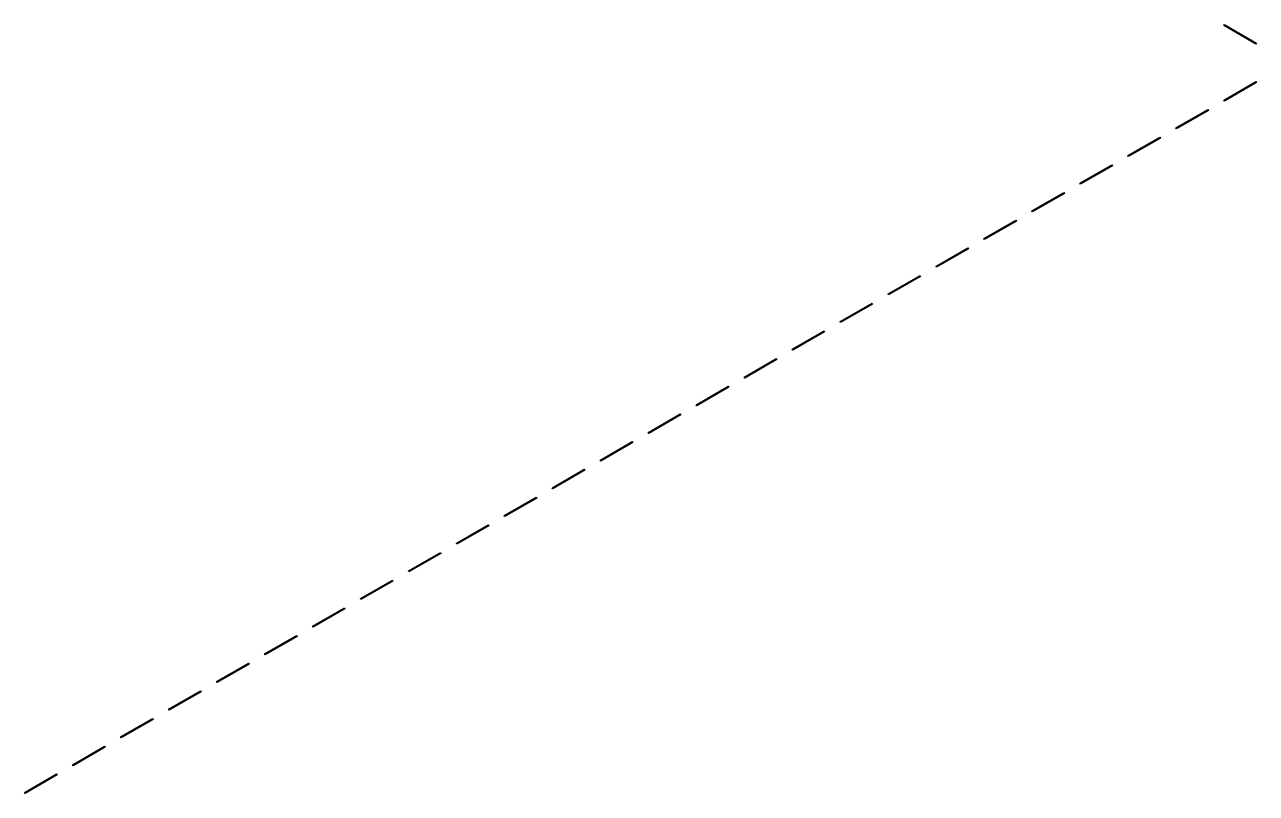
# Model space of a CAD drawing. Header units: millimetres. Extents: x -104 to 108, y -148 to 121.
# Drawn here: x -92.7 to 0, y -81.8 to -23.9 of the extents above; entities that cross this region are included whole.
import ezdxf

# ---------------------------------------------------------------- set-up
doc = ezdxf.new("R2010")
doc.units = ezdxf.units.MM
doc.header["$MEASUREMENT"] = 0
doc.layers.add('Capa 1', color=7, linetype='Continuous')

msp = doc.modelspace()

# ---------------------------------------------------------------- linework, layer by layer
at = {"layer": 'Capa 1', "color": 252}
for points in [[(-2.4493, -23.986), (-2.4493, -23.986), (-0.0434, -25.3749), (-0.0434, -25.3749), (-0.0434, -25.3749), (-0.0434, -25.3749), (0, -25.2998), (0, -25.2998), (0, -25.2998), (0, -25.2998), (-2.4059, -23.9109), (-2.4059, -23.9109), (-2.4059, -23.9109), (-2.4059, -23.9109), (-2.4493, -23.986), (-2.4493, -23.986)], [(-2.4059, -29.6654), (-2.4059, -29.6654), (0, -28.2762), (0, -28.2762), (0, -28.2762), (0, -28.2762), (-0.0434, -28.201), (-0.0434, -28.201), (-0.0434, -28.201), (-0.0434, -28.201), (-2.4493, -29.5902), (-2.4493, -29.5902), (-2.4493, -29.5902), (-2.4493, -29.5902), (-2.4059, -29.6654), (-2.4059, -29.6654)], [(-6.0148, -31.7489), (-6.0148, -31.7489), (-3.6089, -30.36), (-3.6089, -30.36), (-3.6089, -30.36), (-3.6089, -30.36), (-3.6523, -30.2848), (-3.6523, -30.2848), (-3.6523, -30.2848), (-3.6523, -30.2848), (-6.0582, -31.6738), (-6.0582, -31.6738), (-6.0582, -31.6738), (-6.0582, -31.6738), (-6.0148, -31.7489), (-6.0148, -31.7489)], [(-9.6241, -33.8328), (-9.6241, -33.8328), (-7.2182, -32.4435), (-7.2182, -32.4435), (-7.2182, -32.4435), (-7.2182, -32.4435), (-7.2616, -32.3683), (-7.2616, -32.3683), (-7.2616, -32.3683), (-7.2616, -32.3683), (-9.6675, -33.7576), (-9.6675, -33.7576), (-9.6675, -33.7576), (-9.6675, -33.7576), (-9.6241, -33.8328), (-9.6241, -33.8328)], [(-13.233, -35.9163), (-13.233, -35.9163), (-10.8271, -34.5273), (-10.8271, -34.5273), (-10.8271, -34.5273), (-10.8271, -34.5273), (-10.8705, -34.4522), (-10.8705, -34.4522), (-10.8705, -34.4522), (-10.8705, -34.4522), (-13.2764, -35.8411), (-13.2764, -35.8411), (-13.2764, -35.8411), (-13.2764, -35.8411), (-13.233, -35.9163), (-13.233, -35.9163)], [(-16.8419, -37.9998), (-16.8419, -37.9998), (-14.436, -36.6109), (-14.436, -36.6109), (-14.436, -36.6109), (-14.436, -36.6109), (-14.4794, -36.5357), (-14.4794, -36.5357), (-14.4794, -36.5357), (-14.4794, -36.5357), (-16.8853, -37.9246), (-16.8853, -37.9246), (-16.8853, -37.9246), (-16.8853, -37.9246), (-16.8419, -37.9998), (-16.8419, -37.9998)], [(-20.4512, -40.0836), (-20.4512, -40.0836), (-18.0453, -38.6944), (-18.0453, -38.6944), (-18.0453, -38.6944), (-18.0453, -38.6944), (-18.0887, -38.6192), (-18.0887, -38.6192), (-18.0887, -38.6192), (-18.0887, -38.6192), (-20.4946, -40.0085), (-20.4946, -40.0085), (-20.4946, -40.0085), (-20.4946, -40.0085), (-20.4512, -40.0836), (-20.4512, -40.0836)], [(-24.0602, -42.1672), (-24.0602, -42.1672), (-21.6542, -40.7782), (-21.6542, -40.7782), (-21.6542, -40.7782), (-21.6542, -40.7782), (-21.6976, -40.7031), (-21.6976, -40.7031), (-21.6976, -40.7031), (-21.6976, -40.7031), (-24.1035, -42.092), (-24.1035, -42.092), (-24.1035, -42.092), (-24.1035, -42.092), (-24.0602, -42.1672), (-24.0602, -42.1672)], [(-27.669, -44.251), (-27.669, -44.251), (-25.2631, -42.8617), (-25.2631, -42.8617), (-25.2631, -42.8617), (-25.2631, -42.8617), (-25.3065, -42.7866), (-25.3065, -42.7866), (-25.3065, -42.7866), (-25.3065, -42.7866), (-27.7124, -44.1759), (-27.7124, -44.1759), (-27.7124, -44.1759), (-27.7124, -44.1759), (-27.669, -44.251), (-27.669, -44.251)], [(-31.2783, -46.3345), (-31.2783, -46.3345), (-28.8724, -44.9456), (-28.8724, -44.9456), (-28.8724, -44.9456), (-28.8724, -44.9456), (-28.9158, -44.8705), (-28.9158, -44.8705), (-28.9158, -44.8705), (-28.9158, -44.8705), (-31.3217, -46.2594), (-31.3217, -46.2594), (-31.3217, -46.2594), (-31.3217, -46.2594), (-31.2783, -46.3345), (-31.2783, -46.3345)], [(-34.8872, -48.4184), (-34.8872, -48.4184), (-32.4813, -47.0291), (-32.4813, -47.0291), (-32.4813, -47.0291), (-32.4813, -47.0291), (-32.5247, -46.954), (-32.5247, -46.954), (-32.5247, -46.954), (-32.5247, -46.954), (-34.9306, -48.3429), (-34.9306, -48.3429), (-34.9306, -48.3429), (-34.9306, -48.3429), (-34.8872, -48.4184), (-34.8872, -48.4184)], [(-38.4961, -50.5019), (-38.4961, -50.5019), (-36.0902, -49.113), (-36.0902, -49.113), (-36.0902, -49.113), (-36.0902, -49.113), (-36.1336, -49.0375), (-36.1336, -49.0375), (-36.1336, -49.0375), (-36.1336, -49.0375), (-38.5395, -50.4267), (-38.5395, -50.4267), (-38.5395, -50.4267), (-38.5395, -50.4267), (-38.4961, -50.5019), (-38.4961, -50.5019)], [(-42.1054, -52.5854), (-42.1054, -52.5854), (-39.6995, -51.1965), (-39.6995, -51.1965), (-39.6995, -51.1965), (-39.6995, -51.1965), (-39.7429, -51.1214), (-39.7429, -51.1214), (-39.7429, -51.1214), (-39.7429, -51.1214), (-42.1488, -52.5102), (-42.1488, -52.5102), (-42.1488, -52.5102), (-42.1488, -52.5102), (-42.1054, -52.5854), (-42.1054, -52.5854)], [(-45.7143, -54.6692), (-45.7143, -54.6692), (-43.3084, -53.28), (-43.3084, -53.28), (-43.3084, -53.28), (-43.3084, -53.28), (-43.3518, -53.2049), (-43.3518, -53.2049), (-43.3518, -53.2049), (-43.3518, -53.2049), (-45.7577, -54.5941), (-45.7577, -54.5941), (-45.7577, -54.5941), (-45.7577, -54.5941), (-45.7143, -54.6692), (-45.7143, -54.6692)], [(-49.3236, -56.7528), (-49.3236, -56.7528), (-46.9177, -55.3639), (-46.9177, -55.3639), (-46.9177, -55.3639), (-46.9177, -55.3639), (-46.961, -55.2887), (-46.961, -55.2887), (-46.961, -55.2887), (-46.961, -55.2887), (-49.367, -56.6776), (-49.367, -56.6776), (-49.367, -56.6776), (-49.367, -56.6776), (-49.3236, -56.7528), (-49.3236, -56.7528)], [(-52.9325, -58.8366), (-52.9325, -58.8366), (-50.5266, -57.4474), (-50.5266, -57.4474), (-50.5266, -57.4474), (-50.5266, -57.4474), (-50.57, -57.3722), (-50.57, -57.3722), (-50.57, -57.3722), (-50.57, -57.3722), (-52.9759, -58.7615), (-52.9759, -58.7615), (-52.9759, -58.7615), (-52.9759, -58.7615), (-52.9325, -58.8366), (-52.9325, -58.8366)], [(-56.5414, -60.9201), (-56.5414, -60.9201), (-54.1355, -59.5312), (-54.1355, -59.5312), (-54.1355, -59.5312), (-54.1355, -59.5312), (-54.1789, -59.4561), (-54.1789, -59.4561), (-54.1789, -59.4561), (-54.1789, -59.4561), (-56.5849, -60.845), (-56.5849, -60.845), (-56.5849, -60.845), (-56.5849, -60.845), (-56.5414, -60.9201), (-56.5414, -60.9201)], [(-60.1507, -63.0036), (-60.1507, -63.0036), (-57.7448, -61.6147), (-57.7448, -61.6147), (-57.7448, -61.6147), (-57.7448, -61.6147), (-57.7882, -61.5396), (-57.7882, -61.5396), (-57.7882, -61.5396), (-57.7882, -61.5396), (-60.1941, -62.9285), (-60.1941, -62.9285), (-60.1941, -62.9285), (-60.1941, -62.9285), (-60.1507, -63.0036), (-60.1507, -63.0036)], [(-63.7596, -65.0875), (-63.7596, -65.0875), (-61.3537, -63.6982), (-61.3537, -63.6982), (-61.3537, -63.6982), (-61.3537, -63.6982), (-61.3971, -63.6231), (-61.3971, -63.6231), (-61.3971, -63.6231), (-61.3971, -63.6231), (-63.803, -65.0123), (-63.803, -65.0123), (-63.803, -65.0123), (-63.803, -65.0123), (-63.7596, -65.0875), (-63.7596, -65.0875)], [(-67.3685, -67.171), (-67.3685, -67.171), (-64.9626, -65.7821), (-64.9626, -65.7821), (-64.9626, -65.7821), (-64.9626, -65.7821), (-65.006, -65.707), (-65.006, -65.707), (-65.006, -65.707), (-65.006, -65.707), (-67.4119, -67.0958), (-67.4119, -67.0958), (-67.4119, -67.0958), (-67.4119, -67.0958), (-67.3685, -67.171), (-67.3685, -67.171)], [(-70.9778, -69.2548), (-70.9778, -69.2548), (-68.5719, -67.8656), (-68.5719, -67.8656), (-68.5719, -67.8656), (-68.5719, -67.8656), (-68.6153, -67.7905), (-68.6153, -67.7905), (-68.6153, -67.7905), (-68.6153, -67.7905), (-71.0212, -69.1797), (-71.0212, -69.1797), (-71.0212, -69.1797), (-71.0212, -69.1797), (-70.9778, -69.2548), (-70.9778, -69.2548)], [(-74.5868, -71.3384), (-74.5868, -71.3384), (-72.1809, -69.9495), (-72.1809, -69.9495), (-72.1809, -69.9495), (-72.1809, -69.9495), (-72.2243, -69.8743), (-72.2243, -69.8743), (-72.2243, -69.8743), (-72.2243, -69.8743), (-74.6302, -71.2632), (-74.6302, -71.2632), (-74.6302, -71.2632), (-74.6302, -71.2632), (-74.5868, -71.3384), (-74.5868, -71.3384)], [(-78.1959, -73.4222), (-78.1959, -73.4222), (-75.79, -72.033), (-75.79, -72.033), (-75.79, -72.033), (-75.79, -72.033), (-75.8333, -71.9579), (-75.8333, -71.9579), (-75.8333, -71.9579), (-75.8333, -71.9579), (-78.2392, -73.3471), (-78.2392, -73.3471), (-78.2392, -73.3471), (-78.2392, -73.3471), (-78.1959, -73.4222), (-78.1959, -73.4222)], [(-81.8049, -75.5057), (-81.8049, -75.5057), (-79.399, -74.1169), (-79.399, -74.1169), (-79.399, -74.1169), (-79.399, -74.1169), (-79.4424, -74.0417), (-79.4424, -74.0417), (-79.4424, -74.0417), (-79.4424, -74.0417), (-81.8483, -75.4306), (-81.8483, -75.4306), (-81.8483, -75.4306), (-81.8483, -75.4306), (-81.8049, -75.5057), (-81.8049, -75.5057)], [(-85.414, -77.5896), (-85.414, -77.5896), (-83.008, -76.2003), (-83.008, -76.2003), (-83.008, -76.2003), (-83.008, -76.2003), (-83.0514, -76.1252), (-83.0514, -76.1252), (-83.0514, -76.1252), (-83.0514, -76.1252), (-85.4574, -77.5141), (-85.4574, -77.5141), (-85.4574, -77.5141), (-85.4574, -77.5141), (-85.414, -77.5896), (-85.414, -77.5896)], [(-89.023, -79.6731), (-89.023, -79.6731), (-86.6171, -78.2838), (-86.6171, -78.2838), (-86.6171, -78.2838), (-86.6171, -78.2838), (-86.6605, -78.2087), (-86.6605, -78.2087), (-86.6605, -78.2087), (-86.6605, -78.2087), (-89.0664, -79.5979), (-89.0664, -79.5979), (-89.0664, -79.5979), (-89.0664, -79.5979), (-89.023, -79.6731), (-89.023, -79.6731)], [(-92.6321, -81.7566), (-92.6321, -81.7566), (-90.2262, -80.3677), (-90.2262, -80.3677), (-90.2262, -80.3677), (-90.2262, -80.3677), (-90.2695, -80.2926), (-90.2695, -80.2926), (-90.2695, -80.2926), (-90.2695, -80.2926), (-92.6755, -81.6814), (-92.6755, -81.6814), (-92.6755, -81.6814), (-92.6755, -81.6814), (-92.6321, -81.7566), (-92.6321, -81.7566)]]:
    msp.add_open_spline(points, degree=3, knots=[0, 0, 0, 0, 0.2, 0.2, 0.2, 0.2, 0.4, 0.4, 0.4, 0.4, 0.6, 0.6, 0.6, 0.6, 1, 1, 1, 1], dxfattribs=at)

doc.saveas('drawing.dxf')
